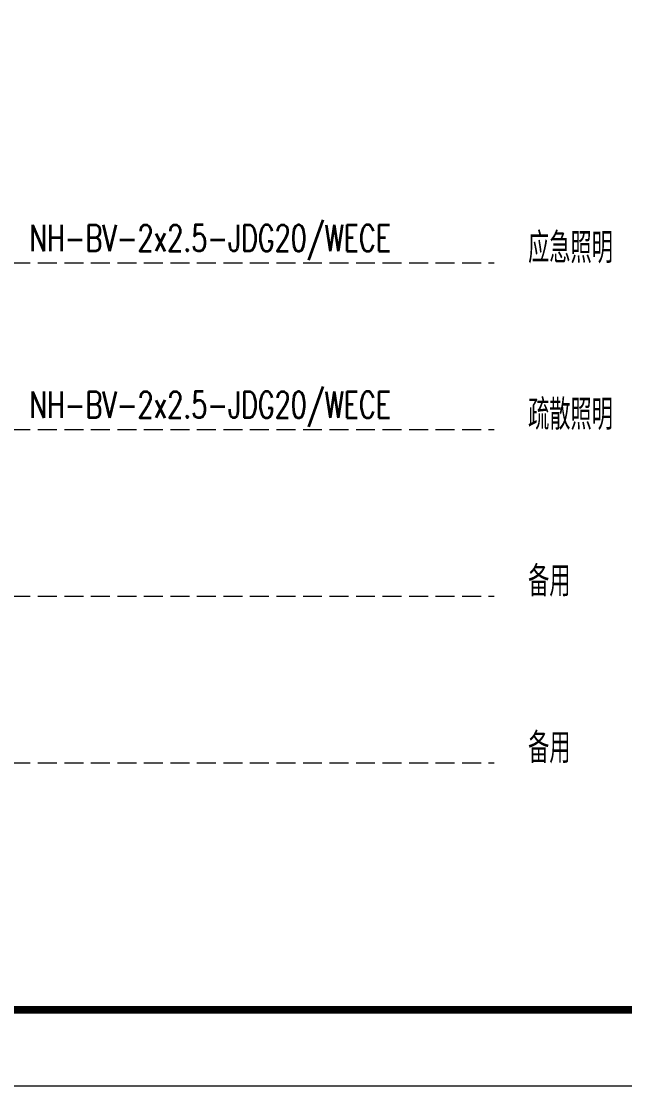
# Model space of a CAD drawing. Header units: inches. Extents: x -3272461 to -2504170, y 403793 to 1071042.
# Drawn here: x -2986810 to -2978844, y 857131 to 871180 of the extents above; entities that cross this region are included whole.
import ezdxf

# ---------------------------------------------------------------- set-up
doc = ezdxf.new("R2010")
doc.units = ezdxf.units.IN
doc.header["$LTSCALE"] = 1000
doc.header["$MEASUREMENT"] = 0
doc.linetypes.add('DASH', pattern=[0.35, 0.25, -0.1])
doc.layers.get('0').update_dxf_attribs({"lineweight": 18})
doc.layers.add('PUB_TITLE', color=153, linetype='Continuous', lineweight=18)
doc.layers.add('TEL_TEXT', color=7, linetype='Continuous', lineweight=18)
doc.styles.add('_TCH_DIM', font='simplex.shx', dxfattribs={"width": 0.7, "bigfont": 'gbcbig.shx'})
doc.styles.add('_TEL_DIM', font='simplex.shx', dxfattribs={"width": 0.8, "bigfont": 'hztxt.shx'})

msp = doc.modelspace()

# ---------------------------------------------------------------- linework, layer by layer
at = {"color": 1, "linetype": 'DASH'}
for p, q in [((-2990090.5, 867991.1), (-2980565.8, 867991.1)), ((-2990090.5, 865791.1), (-2980565.8, 865791.1)), ((-2990090.5, 863591.1), (-2980565.8, 863591.1)), ((-2990090.5, 861391.1), (-2980565.8, 861391.1))]:
    msp.add_line(p, q, dxfattribs=at)
at = {"layer": 'PUB_TITLE'}
msp.add_lwpolyline([(-2970402.2, 857130.6), (-2970402.2, 899130.6), (-3029802.2, 899130.6), (-3029802.2, 857130.6)], close=True, dxfattribs=at)
msp.add_lwpolyline([(-2971402.2, 858130.6, 100, 100, 0), (-2971402.2, 898130.6, 100, 100, 0), (-3027302.2, 898130.6, 100, 100, 0), (-3027302.2, 858130.6, 100, 100, 0)], format="xyseb", close=True, dxfattribs=at)

# ---------------------------------------------------------------- texts
at = {"layer": 'TEL_TEXT', "color": 7, "linetype": 'ByBlock', "style": '_TCH_DIM', "width": 0.705882}
for p in [(-2986704.4, 868143.9), (-2986704.4, 865943.9)]:
    msp.add_text('NH-BV-2x2.5-JDG20/WECE', height=350, dxfattribs=at).set_placement(p)
at = {"layer": 'TEL_TEXT', "style": '_TEL_DIM', "width": 0.7}
for s, p in [('应急照明', (-2980119.1, 867988.9)), ('疏散照明', (-2980119.1, 865788.9)), ('备用', (-2980119.1, 863588.9)), ('备用', (-2980119.1, 861388.9))]:
    msp.add_text(s, height=400, dxfattribs=at).set_placement(p)

doc.saveas('drawing.dxf')
